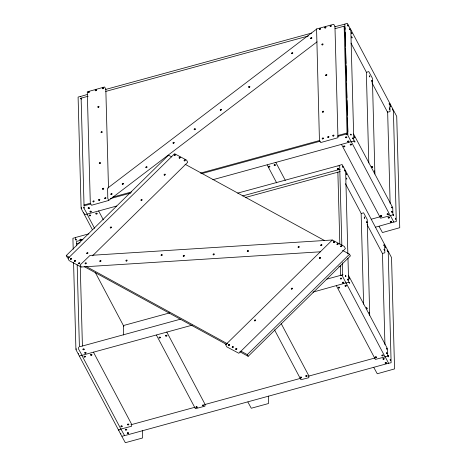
<?xml version="1.0" encoding="UTF-8"?>
<svg xmlns="http://www.w3.org/2000/svg" width="466" height="466" viewBox="0 0 466 466"><rect width="100%" height="100%" fill="white"/><g stroke="black" fill="none" stroke-linecap="round" stroke-linejoin="round"><path stroke-width="0.7" d="M369.503 76.203L369.596 76.645M366.765 222.049L366.829 222.404M371.955 166.752L372.054 167.195M369.223 312.599L369.288 312.954M81.748 208.582L81.463 208.488M76.214 240.275L75.9 239.821M87.008 214.069L84.486 214.762L81.119 208.401L78.096 97.074L80.624 96.386M81.824 355.284L79.296 355.972L75.929 349.617L73.564 262.3M124.358 435.623L121.836 436.31L118.469 429.955M81.934 355.494L120.88 429.052L118.562 429.809M80.641 96.456L87.084 94.534M78.556 347.118L78.474 348.923L82.074 355.296L192.242 325.152M351.224 141.693L212.869 179.713M374.891 174.057L372.392 78.23L368.757 71.583L366.34 72.358L368.798 162.966M346.04 282.903L312.936 292.124M351.405 141.961L390.258 215.671L380.571 218.199L341.625 144.641M393.811 222.02L375.439 227.204M369.707 315.266L367.208 219.439L363.573 212.793L361.15 213.568L363.608 304.176M346.215 283.171L385.067 356.88L375.386 359.408L336.44 285.85M388.627 363.23L125.319 435.442M108.834 200.421L91.534 205.267L90.299 203.159L87.282 91.831L104.582 86.979L105.811 89.088L108.496 188.048M68.42 257.954L67.145 257.255L66.254 255.572L168.511 155.166L171.698 156.914M68.036 258.38L174.61 153.733L186.627 160.141L187.699 162.337L92.507 255.811M225.736 344.671L332.31 240.025L344.327 246.432L345.399 248.628L238.825 353.275L226.808 346.867L225.73 344.834M240.905 351.137L247.277 354.626L349.535 254.22L350.426 255.904L248.168 356.309L239.885 351.772M81.334 207.475L81.311 207.987M76.191 348.702L76.214 349.541M119.04 430.345L118.754 429.879M317.066 41.835L108.794 200.328L107.792 198.434L107.611 188.153L316.461 29.218M105.328 89.542L311.626 33.086M334.78 26.748L344.875 24.145M88.132 96.241L81.119 98.163L84.02 204.976L84.614 206.094M105.671 91.441L308.375 35.975M335.031 28.676L344.153 26.183L345.044 27.867L345.079 29.323M84.02 204.976L90.328 203.246M112.778 197.106L131.715 191.922M200.45 173.113L319.693 140.482M337.932 135.495L347.048 132.996L344.153 26.183M83.74 205.902L90.759 203.986M110.407 198.609L130.754 193.04M201.627 173.643L320.212 141.192M337.757 136.392L347.578 133.707M116.733 206.019L87.264 214.086L83.659 207.708M353.723 141.204L351.248 141.763L347.881 135.408L344.857 24.075L347.275 23.3L350.799 29.731L353.816 141.058M88.913 233.821L75.579 237.474L75.486 238.743M237.672 193.116L339.691 165.36M82.855 239.67L76.546 241.394L76.663 245.862M242.681 195.93L340.122 169.269M76.605 243.683L80.111 242.722M245.547 197.45L340.186 171.552M371.216 219.218L380.338 216.719M392.826 214.966L390.351 215.519M169.723 312.878L123.408 325.553L123.665 334.996M338.852 266.599L340.955 266.022M180.348 319.216L79.406 346.838L77.175 264.746M326.864 279.122L342.982 274.707M348.533 282.419L346.057 282.973L342.691 276.618L342.318 262.795M130.917 424.765L194.782 407.29M204.609 404.599L300.756 378.287M308.48 376.178L375.153 357.935M387.642 356.175L385.166 356.735M81.125 266.983L69.108 260.576L68.03 258.543M353.572 134.01L392.727 207.632L392.925 214.82M348.387 275.22L387.543 348.842L387.735 356.03M124.614 435.634L121.009 429.262M332.287 239.996L90.037 255.403L80.105 265.003L81.148 267.012L320.492 251.791M120.88 429.052L131.645 426.233L131.697 424.392L93.421 352.115M75.434 237.596L72.912 238.289L73.209 249.199M185.084 164.236L324.674 240.619M342.522 250.388L349.535 254.22M66.254 255.572L69.44 257.314M86.018 266.383L227.519 343.809M84.358 266.668L226.499 344.45M390.566 106.12L390.421 105.677M384.188 245.553L384.089 244.947L384.083 245.454M349.442 278.54L349.314 277.928L349.389 278.598M386.867 353.455L386.728 353.094M390.362 360.235L390.228 359.874M81.3 99.147L80.973 98.361M351.684 33.168L351.614 32.608L351.609 33.115M354.597 137.278L354.527 136.724L354.51 137.056M352.931 138.647L352.838 138.082L352.913 138.751M344.788 170.737L344.665 170.346M346.622 178.833L346.506 178.443M345.725 276.076L345.609 275.686M350.956 29.929L389.902 103.487L390.025 111.636L387.549 112.195L371.967 82.773M390.013 103.697L393.38 110.058L396.304 221.531L393.828 222.09L390.461 215.735M393.49 110.267L396.723 116.372L399.746 227.699L382.446 232.551L379.062 226.371M350.974 43.111L366.55 72.539M347.048 132.996L347.642 134.121M345.766 171.139L384.718 244.702L384.84 252.852L382.365 253.405L367.121 224.624M384.829 244.912L388.195 251.267L391.12 362.746L388.644 363.299L385.277 356.944M388.306 251.477L391.539 257.582L394.556 368.915L377.262 373.761L373.872 367.587M345.446 183.686L361.366 213.748M275.849 162.477L285.32 180.371M267.204 165.005L276.676 182.899M281.149 323.503L308.894 375.905L308.812 377.71L300.925 379.708L274.532 329.864M247.277 354.626L248.168 356.309M247.889 402.059L251.273 408.239L268.474 403.533L268.375 396.112M166.776 332.019L205.063 404.337L204.964 406.177L195.394 408.688L156.425 335.089M98.611 210.9L103.353 219.859M87.119 214.284L94.575 228.357M92.385 229.686L84.596 214.972L84.556 213.515M95.268 272.406L123.84 326.375M79.406 356.181L118.358 429.745M121.946 436.526L125.331 442.7L142.538 437.999L142.433 430.572M392.523 109.79L392.436 109.463M390.508 106.003C391.248 107.559 390.193 103.924 390.432 105.759M389.314 104.227L389.256 103.726L389.261 104.069M391.871 207.667L391.795 207.422M395.488 218.909L395.448 218.414L395.43 218.746M391.993 212.129L391.929 211.628L392.226 212.601L391.871 211.284L391.918 211.879M352.902 138.583C353.7 140.045 352.424 136.282 352.855 138.594M350.881 134.802L350.811 134.552M387.339 250.999L387.298 250.504L387.572 251.477L387.223 250.155L387.293 251.011M385.318 247.219L385.231 246.893M384.13 245.442C384.904 246.986 383.722 243.229 384.077 245.279M346.593 178.769C347.374 180.237 346.127 176.445 346.541 178.781M349.5 282.885L349.413 282.559M345.696 276.012C346.448 277.573 345.358 273.897 345.621 275.767M84.125 207.463L84.107 207.877M75.97 239.233L76.185 239.862M75.929 239.903L75.853 239.652M78.509 353.933L78.34 353.473M372.049 81.276L372.002 80.7L372.282 81.777L371.926 80.321L371.996 81.329M392.494 109.708C393.31 111.415 392.075 107.407 392.477 109.801M389.291 104.151C390.1 105.84 388.877 101.891 389.267 104.244M347.892 25.601L348.154 26.154L347.852 24.849L348.032 25.828L347.857 25.176L347.869 25.519M395.459 218.834C396.217 220.599 395.191 216.789 395.413 218.665M354.539 137.138C355.296 138.903 354.271 135.093 354.492 136.969M354.661 141.594L354.923 142.147L354.614 140.843L354.801 141.821L354.614 141.425M350.851 134.721C351.661 136.41 350.444 132.46 350.834 134.814M384.223 249.823C385.015 251.564 383.873 247.691 384.194 249.735M346.442 174.237C347.228 175.991 346.098 172.088 346.413 174.15M344.724 170.597C345.504 172.373 344.444 168.546 344.683 170.428M344.764 170.841L344.654 170.515M342.708 166.811L342.673 166.391L342.97 167.364L342.615 166.047L342.632 166.735M386.652 348.801L386.611 348.638M390.31 360.288C389.71 357.684 391.201 361.744 390.199 359.962M388.248 356.263L388.242 355.843L388.225 356.175M347.688 279.716C348.463 281.464 347.368 277.602 347.659 279.635M345.702 276.181L345.556 275.686M81.218 98.151L81.329 98.477M84.084 207.982L83.897 207.178M83.635 212.589L83.525 212.263M369.567 76.564C370.353 78.335 369.188 73.978 369.55 76.698M372.025 167.113C372.823 168.89 371.612 164.51 372.002 167.247M390.456 106.015L390.362 105.677M389.337 108.531L389.547 108.834L389.366 108.438M349.844 29.306L350.211 29.906L349.82 28.618L350.053 29.614L349.867 29.212M351.679 37.402L352.011 38.031L351.708 36.727L351.888 37.711L351.702 37.309M391.819 207.51C392.646 209.42 391.457 205.308 391.819 207.685M385.178 246.887C386.017 249.188 385.143 245.163 385.242 246.968M384.153 249.741L384.363 250.05L384.176 249.654M386.582 348.725C387.462 350.659 386.349 346.692 386.629 348.719M386.704 353.181C387.619 355.139 386.442 351.148 386.751 353.176M349.36 282.553C350.193 284.854 349.325 280.835 349.424 282.641M81.061 98.53L81.224 98.839L81.026 98.361M120.927 433.986L120.834 433.642M369.148 312.529C369.899 315.266 369.276 310.863 369.229 312.68M393.327 214.797L393.7 215.601L393.345 214.284L393.578 215.28L393.38 214.803M346.331 173.981L346.582 174.465L346.384 173.987M75.871 239.74L75.748 239.268M369.497 76.511L369.427 76.133M371.95 167.061L371.885 166.682M364.266 217.529L364.645 218.356L364.284 216.9L364.517 217.995L364.319 217.5M81.043 98.443L80.933 98.058M366.69 221.979C367.418 224.688 366.858 220.371 366.771 222.131M387.642 111.677L390.129 203.362M382.475 253.62L384.939 344.572M345.16 32.23L345.533 46.035M345.615 48.942L346.005 63.469M346.069 65.654L346.483 80.909M346.541 83.094L346.931 97.621M347.013 100.528L347.409 115.061M347.485 117.968L347.863 131.773M347.857 253.894L345.609 170.94L342.091 164.51L339.673 165.29L341.846 245.332M347.98 258.257L348.632 282.274M337.873 172.187L339.825 244.102M340.396 265.171L340.669 275.342M80.251 266.103L82.418 346.011M338.019 166.158A0.682 0.478 -1.6 0 1 338.118 166.053M341.223 275.604A0.682 0.478 -1.6 0 1 341.729 275.517M346.279 134.482A0.682 0.478 -1.6 0 1 346.92 134.307M366.69 307.595L367.097 308.906L366.69 307.595M374.326 171.016L374.74 172.327L374.326 171.016M374.414 171.319L374.612 171.966L374.414 171.319M351.481 32.358L351.888 33.575L351.481 32.358M347.624 279.344L347.828 279.944L347.636 279.309M349.203 277.684L349.617 278.901L349.203 277.684M389.261 107.943L389.669 109.161L389.261 107.943M388.102 355.599L388.516 356.816L388.102 355.599M80.269 239.617L80.938 239.687L80.269 239.617M88.435 208.046L89.099 208.116L88.435 208.046M89.536 215.362L90.2 215.432L89.536 215.362M90.27 211.517L90.934 211.593L90.27 211.517M83.245 349.261L83.909 349.331L83.245 349.261M84.346 356.577L85.016 356.647L84.346 356.577M85.086 352.733L85.75 352.803L85.109 352.675M96.165 213.55L96.835 213.62L96.165 213.55M90.981 354.76L91.645 354.83L90.981 354.76M121.224 426.221L121.888 426.291L121.224 426.221M125.785 429.6L126.449 429.669L125.785 429.6M127.859 424.404L128.523 424.479L127.859 424.404M127.62 433.071L128.29 433.141L127.62 433.071M159.366 337.466L160.03 337.535L159.366 337.466M166.001 335.648L166.665 335.718L166.001 335.648M196.244 407.109L196.908 407.185L196.244 407.109M202.873 405.298L203.537 405.368L202.873 405.298M268.882 166.548L269.546 166.618L268.905 166.49M274.427 165.028L275.091 165.098L274.457 164.97M300.57 377.408L301.234 377.477L300.57 377.408M306.115 375.887L306.785 375.957L306.115 375.887M337.693 168.814L338.357 168.884L337.716 168.75M343.879 146.318L344.543 146.388L343.908 146.254M345.854 137.243L346.518 137.313L345.854 137.243M338.695 287.528L339.359 287.598L338.695 287.528M348.026 141.349L348.69 141.419L348.026 141.349M340.669 278.452L341.333 278.528L340.669 278.452M342.842 282.559L343.506 282.629L342.842 282.559M350.514 144.501L351.178 144.571L350.514 144.501M345.323 285.71L345.993 285.786L345.323 285.71M380.757 215.962L381.421 216.032L380.757 215.962M375.567 357.172L376.237 357.247L375.596 357.113M387.386 214.144L388.056 214.22L387.386 214.144M388.44 217.57L389.104 217.639L388.44 217.57M382.202 355.36L382.866 355.43L382.225 355.302M390.613 221.676L391.277 221.746L390.636 221.612M383.25 358.779L383.914 358.855L383.279 358.721M385.423 362.886L386.087 362.956L385.423 362.886M111.147 194.136L111.776 194.002L111.147 194.136M122.506 183.924L123.135 183.79L122.506 183.924M146.12 167.277L146.749 167.143L146.12 167.277M173.259 142.858L173.888 142.724L173.259 142.858M194.433 129.257L195.062 129.123L194.433 129.257M220.564 109.83L221.187 109.696L220.564 109.83M248.955 86.915L249.584 86.781L248.955 86.915M291.867 53.252L292.491 53.118L291.867 53.252M310.95 38.2L311.579 38.066L310.95 38.2M85.412 263.36C85.93 264.17 86.239 262.434 85.412 263.36M100.108 261.082C100.633 261.892 100.918 260.168 100.108 261.082M126.228 260.576C126.752 261.385 127.037 259.661 126.228 260.576M161.37 255.118C161.888 255.916 162.203 254.197 161.37 255.118M183.505 255.881C184.023 256.69 184.332 254.954 183.505 255.881M213.381 254.395C213.9 255.199 214.203 253.463 213.381 254.395M247.597 251.104C248.116 251.914 248.425 250.172 247.597 251.104M298.362 247.038C298.887 247.842 299.172 246.118 298.362 247.038M321.022 245.151L321.645 245.04L321.022 245.151M88.389 92.227C88.901 93.037 89.198 91.319 88.389 92.227M95.501 90.282L96.124 90.177L95.501 90.282M98.134 106.906C98.646 107.716 98.967 105.98 98.134 106.906M102.776 88.29C103.295 89.105 103.609 87.363 102.776 88.29M101.314 132.21C101.827 133.02 102.147 131.284 101.314 132.21M93.241 201.434C93.753 202.25 94.074 200.508 93.241 201.434M99.608 163.117C100.12 163.933 100.44 162.191 99.608 163.117M98.938 199.879C99.45 200.689 99.771 198.953 98.938 199.879M102.829 188.806C103.341 189.615 103.662 187.88 102.829 188.806M105.025 198.213C105.52 199.029 105.881 197.287 105.025 198.213M319.711 28.904L320.334 28.799L319.711 28.904M322.163 44.451C322.676 45.266 322.996 43.524 322.163 44.451M325.018 27.581L325.647 27.471L325.018 27.581M330.388 26.113C330.901 26.923 331.221 25.187 330.388 26.113M325.955 75.137L326.579 75.026L325.955 75.137M322.705 111.718C323.218 112.533 323.538 110.791 322.705 111.718M322.524 138.466C323.037 139.282 323.357 137.54 322.524 138.466M328.047 137.016C328.559 137.825 328.88 136.089 328.047 137.016M333.079 135.635L333.703 135.53L333.079 135.635M70.75 258.828C71.211 259.667 71.618 257.925 70.75 258.828M74.671 260.972C75.131 261.816 75.544 260.069 74.671 260.972M78.865 263.267C79.319 264.106 79.738 262.375 78.865 263.267M87.043 253.201C87.503 254.046 87.917 252.298 87.043 253.201M110.564 227.472C111.025 228.311 111.438 226.569 110.564 227.472M141.233 200.019C141.693 200.858 142.107 199.116 141.233 200.019M164.399 174.663C164.859 175.501 165.273 173.76 164.399 174.663M174.494 154.986L175.117 154.904L174.494 154.986M179.393 157.665C179.853 158.504 180.243 156.774 179.393 157.665M184.402 160.409C184.856 161.248 185.27 159.506 184.402 160.409M228.765 344.968C229.225 345.807 229.639 344.065 228.765 344.968M232.511 347.1C232.971 347.939 233.373 346.209 232.511 347.1M235.977 348.993C236.437 349.838 236.85 348.09 235.977 348.993M254.756 320.392C255.217 321.231 255.613 319.501 254.756 320.392M291.576 288.675L292.194 288.588L291.576 288.675M319.693 257.972C320.154 258.811 320.567 257.069 319.693 257.972M333.72 242.081C334.18 242.92 334.594 241.178 333.72 242.081M337.25 244.201C337.71 245.04 338.118 243.293 337.25 244.201M340.943 246.217L341.561 246.135L340.943 246.217M316.571 28.974L319.443 140.458L320.672 142.561L337.972 137.715L334.949 26.387L333.72 24.279L316.571 28.974M196.139 407.546A0.682 0.478 -1.6 0 0 197.246 407.243A0.682 0.478 -1.6 0 0 196.337 406.725A0.682 0.478 -1.6 0 0 196.139 407.546M202.774 405.735A0.682 0.478 -1.6 0 0 203.881 405.426A0.682 0.478 -1.6 0 0 202.972 404.907A0.682 0.478 -1.6 0 0 202.774 405.735M159.261 337.902A0.682 0.478 -1.6 0 0 160.374 337.6A0.682 0.478 -1.6 0 0 159.465 337.075A0.682 0.478 -1.6 0 0 159.261 337.902M165.896 336.085A0.682 0.478 -1.6 0 0 167.003 335.782A0.682 0.478 -1.6 0 0 166.094 335.264A0.682 0.478 -1.6 0 0 165.896 336.085M306.016 376.324A0.682 0.478 -1.6 0 0 307.123 376.021A0.682 0.478 -1.6 0 0 306.214 375.503A0.682 0.478 -1.6 0 0 306.016 376.324M300.465 377.839A0.682 0.478 -1.6 0 0 301.578 377.536A0.682 0.478 -1.6 0 0 300.669 377.017A0.682 0.478 -1.6 0 0 300.465 377.839M375.468 357.608A0.682 0.478 -1.6 0 0 376.575 357.305A0.682 0.478 -1.6 0 0 375.666 356.787A0.682 0.478 -1.6 0 0 375.468 357.608M382.097 355.797A0.682 0.478 -1.6 0 0 383.209 355.494A0.682 0.478 -1.6 0 0 382.301 354.97A0.682 0.478 -1.6 0 0 382.097 355.797M338.59 287.965A0.682 0.478 -1.6 0 0 339.697 287.662A0.682 0.478 -1.6 0 0 338.788 287.143A0.682 0.478 -1.6 0 0 338.59 287.965M345.224 286.147A0.682 0.478 -1.6 0 0 346.331 285.844A0.682 0.478 -1.6 0 0 345.423 285.326A0.682 0.478 -1.6 0 0 345.224 286.147M121.119 426.658A0.682 0.478 -1.6 0 0 122.232 426.355A0.682 0.478 -1.6 0 0 121.323 425.837A0.682 0.478 -1.6 0 0 121.119 426.658M127.754 424.841A0.682 0.478 -1.6 0 0 128.861 424.538A0.682 0.478 -1.6 0 0 127.952 424.019A0.682 0.478 -1.6 0 0 127.754 424.841M90.876 355.197A0.682 0.478 -1.6 0 0 91.988 354.894A0.682 0.478 -1.6 0 0 91.08 354.376A0.682 0.478 -1.6 0 0 90.876 355.197M84.247 357.008A0.682 0.478 -1.6 0 0 85.354 356.706A0.682 0.478 -1.6 0 0 84.445 356.187A0.682 0.478 -1.6 0 0 84.247 357.008M383.145 359.216A0.682 0.478 -1.6 0 0 384.258 358.913A0.682 0.478 -1.6 0 0 383.349 358.395A0.682 0.478 -1.6 0 0 383.145 359.216M127.521 433.508A0.682 0.478 -1.6 0 0 128.628 433.205A0.682 0.478 -1.6 0 0 127.719 432.687A0.682 0.478 -1.6 0 0 127.521 433.508M385.318 363.323A0.682 0.478 -1.6 0 0 386.43 363.02A0.682 0.478 -1.6 0 0 385.522 362.501A0.682 0.478 -1.6 0 0 385.318 363.323M125.68 430.036A0.682 0.478 -1.6 0 0 126.793 429.728A0.682 0.478 -1.6 0 0 125.878 429.209A0.682 0.478 -1.6 0 0 125.68 430.036M337.588 169.251A0.682 0.478 -1.6 0 0 338.7 168.942A0.682 0.478 -1.6 0 0 337.786 168.424A0.682 0.478 -1.6 0 0 337.588 169.251M80.169 240.054A0.682 0.478 -1.6 0 0 81.276 239.751A0.682 0.478 -1.6 0 0 80.368 239.227A0.682 0.478 -1.6 0 0 80.169 240.054M340.564 278.889A0.682 0.478 -1.6 0 0 341.671 278.586A0.682 0.478 -1.6 0 0 340.762 278.068A0.682 0.478 -1.6 0 0 340.564 278.889M84.981 353.17A0.682 0.478 -1.6 0 0 86.094 352.867A0.682 0.478 -1.6 0 0 85.179 352.343A0.682 0.478 -1.6 0 0 84.981 353.17M342.737 282.996A0.682 0.478 -1.6 0 0 343.844 282.693A0.682 0.478 -1.6 0 0 342.935 282.175A0.682 0.478 -1.6 0 0 342.737 282.996M83.14 349.692A0.682 0.478 -1.6 0 0 84.253 349.389A0.682 0.478 -1.6 0 0 83.344 348.871A0.682 0.478 -1.6 0 0 83.14 349.692M236.087 349.477A0.682 0.46 -27.9 0 0 236.891 348.69A0.682 0.46 -27.9 0 0 235.825 348.719A0.682 0.46 -27.9 0 0 236.087 349.477M174.604 155.469A0.682 0.46 -27.9 0 0 175.408 154.683A0.682 0.46 -27.9 0 0 174.348 154.712A0.682 0.46 -27.9 0 0 174.604 155.469M70.861 259.312A0.682 0.46 -27.9 0 0 71.665 258.519A0.682 0.46 -27.9 0 0 70.599 258.554A0.682 0.46 -27.9 0 0 70.861 259.312M341.054 246.7A0.682 0.46 -27.9 0 0 341.858 245.914A0.682 0.46 -27.9 0 0 340.792 245.943A0.682 0.46 -27.9 0 0 341.054 246.7M74.781 261.455A0.682 0.46 -27.9 0 0 75.585 260.669A0.682 0.46 -27.9 0 0 74.519 260.698A0.682 0.46 -27.9 0 0 74.781 261.455M179.503 158.149A0.682 0.46 -27.9 0 0 180.307 157.362A0.682 0.46 -27.9 0 0 179.241 157.392A0.682 0.46 -27.9 0 0 179.503 158.149M87.154 253.685A0.682 0.46 -27.9 0 0 87.957 252.892A0.682 0.46 -27.9 0 0 86.897 252.927A0.682 0.46 -27.9 0 0 87.154 253.685M110.675 227.956A0.682 0.46 -27.9 0 0 111.479 227.163A0.682 0.46 -27.9 0 0 110.419 227.198A0.682 0.46 -27.9 0 0 110.675 227.956M141.344 200.502A0.682 0.46 -27.9 0 0 142.147 199.71A0.682 0.46 -27.9 0 0 141.087 199.745A0.682 0.46 -27.9 0 0 141.344 200.502M164.51 175.146A0.682 0.46 -27.9 0 0 165.314 174.354A0.682 0.46 -27.9 0 0 164.253 174.389A0.682 0.46 -27.9 0 0 164.51 175.146M254.867 320.876A0.682 0.46 -27.9 0 0 255.671 320.084A0.682 0.46 -27.9 0 0 254.611 320.119A0.682 0.46 -27.9 0 0 254.867 320.876M291.681 289.159A0.682 0.46 -27.9 0 0 292.491 288.367A0.682 0.46 -27.9 0 0 291.425 288.402A0.682 0.46 -27.9 0 0 291.681 289.159M319.804 258.455A0.682 0.46 -27.9 0 0 320.608 257.663A0.682 0.46 -27.9 0 0 319.548 257.698A0.682 0.46 -27.9 0 0 319.804 258.455M321.167 245.617A0.682 0.46 -27.9 0 0 321.93 244.807A0.682 0.46 -27.9 0 0 320.853 244.889A0.682 0.46 -27.9 0 0 321.167 245.617M298.508 247.504A0.682 0.46 -27.9 0 0 299.271 246.695A0.682 0.46 -27.9 0 0 298.193 246.776A0.682 0.46 -27.9 0 0 298.508 247.504M247.743 251.57A0.682 0.46 -27.9 0 0 248.506 250.76A0.682 0.46 -27.9 0 0 247.423 250.842A0.682 0.46 -27.9 0 0 247.743 251.57M213.527 254.861A0.682 0.46 -27.9 0 0 214.29 254.052A0.682 0.46 -27.9 0 0 213.207 254.133A0.682 0.46 -27.9 0 0 213.527 254.861M183.651 256.352A0.682 0.46 -27.9 0 0 184.414 255.537A0.682 0.46 -27.9 0 0 183.336 255.618A0.682 0.46 -27.9 0 0 183.651 256.352M161.516 255.584A0.682 0.46 -27.9 0 0 162.279 254.768A0.682 0.46 -27.9 0 0 161.201 254.85A0.682 0.46 -27.9 0 0 161.516 255.584M126.373 261.047A0.682 0.46 -27.9 0 0 127.136 260.232A0.682 0.46 -27.9 0 0 126.059 260.313A0.682 0.46 -27.9 0 0 126.373 261.047M100.254 261.554A0.682 0.46 -27.9 0 0 101.017 260.739A0.682 0.46 -27.9 0 0 99.94 260.82A0.682 0.46 -27.9 0 0 100.254 261.554M85.558 263.832A0.682 0.46 -27.9 0 0 86.321 263.016A0.682 0.46 -27.9 0 0 85.243 263.098A0.682 0.46 -27.9 0 0 85.558 263.832M78.97 263.75A0.682 0.46 -27.9 0 0 79.779 262.958A0.682 0.46 -27.9 0 0 78.713 262.993A0.682 0.46 -27.9 0 0 78.97 263.75M184.507 160.892A0.682 0.46 -27.9 0 0 185.317 160.1A0.682 0.46 -27.9 0 0 184.251 160.135A0.682 0.46 -27.9 0 0 184.507 160.892M337.361 244.685A0.682 0.46 -27.9 0 0 338.165 243.893A0.682 0.46 -27.9 0 0 337.099 243.928A0.682 0.46 -27.9 0 0 337.361 244.685M333.831 242.565A0.682 0.46 -27.9 0 0 334.635 241.772A0.682 0.46 -27.9 0 0 333.574 241.807A0.682 0.46 -27.9 0 0 333.831 242.565M232.621 347.584A0.682 0.46 -27.9 0 0 233.425 346.791A0.682 0.46 -27.9 0 0 232.359 346.826A0.682 0.46 -27.9 0 0 232.621 347.584M228.876 345.452A0.682 0.46 -27.9 0 0 229.68 344.659A0.682 0.46 -27.9 0 0 228.62 344.694A0.682 0.46 -27.9 0 0 228.876 345.452M268.777 166.985A0.682 0.478 -1.6 0 0 269.89 166.677A0.682 0.478 -1.6 0 0 268.975 166.158A0.682 0.478 -1.6 0 0 268.777 166.985M274.323 165.465A0.682 0.478 -1.6 0 0 275.435 165.162A0.682 0.478 -1.6 0 0 274.526 164.644A0.682 0.478 -1.6 0 0 274.323 165.465M380.652 216.399A0.682 0.478 -1.6 0 0 381.765 216.096A0.682 0.478 -1.6 0 0 380.85 215.577A0.682 0.478 -1.6 0 0 380.652 216.399M387.287 214.581A0.682 0.478 -1.6 0 0 388.394 214.278A0.682 0.478 -1.6 0 0 387.485 213.76A0.682 0.478 -1.6 0 0 387.287 214.581M343.774 146.749A0.682 0.478 -1.6 0 0 344.887 146.446A0.682 0.478 -1.6 0 0 343.978 145.928A0.682 0.478 -1.6 0 0 343.774 146.749M350.409 144.938A0.682 0.478 -1.6 0 0 351.521 144.635A0.682 0.478 -1.6 0 0 350.607 144.116A0.682 0.478 -1.6 0 0 350.409 144.938M96.066 213.981A0.682 0.478 -1.6 0 0 97.173 213.678A0.682 0.478 -1.6 0 0 96.264 213.16A0.682 0.478 -1.6 0 0 96.066 213.981M89.431 215.799A0.682 0.478 -1.6 0 0 90.544 215.496A0.682 0.478 -1.6 0 0 89.629 214.977A0.682 0.478 -1.6 0 0 89.431 215.799M388.335 218.006A0.682 0.478 -1.6 0 0 389.442 217.704A0.682 0.478 -1.6 0 0 388.533 217.185A0.682 0.478 -1.6 0 0 388.335 218.006M390.508 222.113A0.682 0.478 -1.6 0 0 391.615 221.804A0.682 0.478 -1.6 0 0 390.706 221.286A0.682 0.478 -1.6 0 0 390.508 222.113M345.749 137.68A0.682 0.478 -1.6 0 0 346.861 137.377A0.682 0.478 -1.6 0 0 345.953 136.858A0.682 0.478 -1.6 0 0 345.749 137.68M90.171 211.954A0.682 0.478 -1.6 0 0 91.278 211.651A0.682 0.478 -1.6 0 0 90.369 211.133A0.682 0.478 -1.6 0 0 90.171 211.954M347.921 141.786A0.682 0.478 -1.6 0 0 349.034 141.478A0.682 0.478 -1.6 0 0 348.125 140.959A0.682 0.478 -1.6 0 0 347.921 141.786M88.33 208.483A0.682 0.478 -1.6 0 0 89.437 208.18A0.682 0.478 -1.6 0 0 88.528 207.661A0.682 0.478 -1.6 0 0 88.33 208.483M333.225 136.107A0.682 0.46 -27.9 0 0 333.994 135.297A0.682 0.46 -27.9 0 0 332.916 135.373A0.682 0.46 -27.9 0 0 333.225 136.107M88.528 92.699A0.682 0.46 -27.9 0 0 89.297 91.889A0.682 0.46 -27.9 0 0 88.22 91.965A0.682 0.46 -27.9 0 0 88.528 92.699M93.381 201.906A0.682 0.46 -27.9 0 0 94.149 201.096A0.682 0.46 -27.9 0 0 93.072 201.172A0.682 0.46 -27.9 0 0 93.381 201.906M330.528 26.585A0.682 0.46 -27.9 0 0 331.297 25.776A0.682 0.46 -27.9 0 0 330.219 25.851A0.682 0.46 -27.9 0 0 330.528 26.585M99.077 200.345A0.682 0.46 -27.9 0 0 99.846 199.535A0.682 0.46 -27.9 0 0 98.769 199.611A0.682 0.46 -27.9 0 0 99.077 200.345M95.641 90.754A0.682 0.46 -27.9 0 0 96.41 89.944A0.682 0.46 -27.9 0 0 95.332 90.02A0.682 0.46 -27.9 0 0 95.641 90.754M102.969 189.272A0.682 0.46 -27.9 0 0 103.737 188.462A0.682 0.46 -27.9 0 0 102.66 188.538A0.682 0.46 -27.9 0 0 102.969 189.272M99.753 163.589A0.682 0.46 -27.9 0 0 100.522 162.78A0.682 0.46 -27.9 0 0 99.444 162.855A0.682 0.46 -27.9 0 0 99.753 163.589M101.46 132.676A0.682 0.46 -27.9 0 0 102.229 131.866A0.682 0.46 -27.9 0 0 101.151 131.942A0.682 0.46 -27.9 0 0 101.46 132.676M98.274 107.372A0.682 0.46 -27.9 0 0 99.042 106.563A0.682 0.46 -27.9 0 0 97.965 106.638A0.682 0.46 -27.9 0 0 98.274 107.372M322.845 112.189A0.682 0.46 -27.9 0 0 323.614 111.38A0.682 0.46 -27.9 0 0 322.536 111.456A0.682 0.46 -27.9 0 0 322.845 112.189M326.095 75.603A0.682 0.46 -27.9 0 0 326.864 74.793A0.682 0.46 -27.9 0 0 325.786 74.869A0.682 0.46 -27.9 0 0 326.095 75.603M322.303 44.922A0.682 0.46 -27.9 0 0 323.072 44.113A0.682 0.46 -27.9 0 0 321.994 44.188A0.682 0.46 -27.9 0 0 322.303 44.922M311.131 38.655A0.682 0.46 -27.9 0 0 311.853 37.828A0.682 0.46 -27.9 0 0 310.764 37.95A0.682 0.46 -27.9 0 0 311.131 38.655M292.048 53.707A0.682 0.46 -27.9 0 0 292.77 52.879A0.682 0.46 -27.9 0 0 291.681 53.002A0.682 0.46 -27.9 0 0 292.048 53.707M249.135 87.369A0.682 0.46 -27.9 0 0 249.858 86.536A0.682 0.46 -27.9 0 0 248.768 86.659A0.682 0.46 -27.9 0 0 249.135 87.369M220.744 110.285A0.682 0.46 -27.9 0 0 221.466 109.458A0.682 0.46 -27.9 0 0 220.377 109.58A0.682 0.46 -27.9 0 0 220.744 110.285M194.613 129.711A0.682 0.46 -27.9 0 0 195.336 128.884A0.682 0.46 -27.9 0 0 194.246 129.006A0.682 0.46 -27.9 0 0 194.613 129.711M173.439 143.312A0.682 0.46 -27.9 0 0 174.168 142.485A0.682 0.46 -27.9 0 0 173.072 142.608A0.682 0.46 -27.9 0 0 173.439 143.312M146.301 167.731A0.682 0.46 -27.9 0 0 147.029 166.904A0.682 0.46 -27.9 0 0 145.934 167.026A0.682 0.46 -27.9 0 0 146.301 167.731M122.686 184.379A0.682 0.46 -27.9 0 0 123.408 183.552A0.682 0.46 -27.9 0 0 122.319 183.674A0.682 0.46 -27.9 0 0 122.686 184.379M111.327 194.59A0.682 0.46 -27.9 0 0 112.056 193.763A0.682 0.46 -27.9 0 0 110.96 193.885A0.682 0.46 -27.9 0 0 111.327 194.59M105.17 198.679A0.682 0.46 -27.9 0 0 105.939 197.869A0.682 0.46 -27.9 0 0 104.862 197.945A0.682 0.46 -27.9 0 0 105.17 198.679M102.922 88.761A0.682 0.46 -27.9 0 0 103.691 87.952A0.682 0.46 -27.9 0 0 102.613 88.027A0.682 0.46 -27.9 0 0 102.922 88.761M325.163 28.053A0.682 0.46 -27.9 0 0 325.932 27.244A0.682 0.46 -27.9 0 0 324.854 27.319A0.682 0.46 -27.9 0 0 325.163 28.053M319.857 29.375A0.682 0.46 -27.9 0 0 320.62 28.566A0.682 0.46 -27.9 0 0 319.542 28.642A0.682 0.46 -27.9 0 0 319.857 29.375M328.186 137.487A0.682 0.46 -27.9 0 0 328.955 136.678A0.682 0.46 -27.9 0 0 327.878 136.754A0.682 0.46 -27.9 0 0 328.186 137.487M322.67 138.938A0.682 0.46 -27.9 0 0 323.439 138.128A0.682 0.46 -27.9 0 0 322.361 138.204A0.682 0.46 -27.9 0 0 322.67 138.938"/></g></svg>
